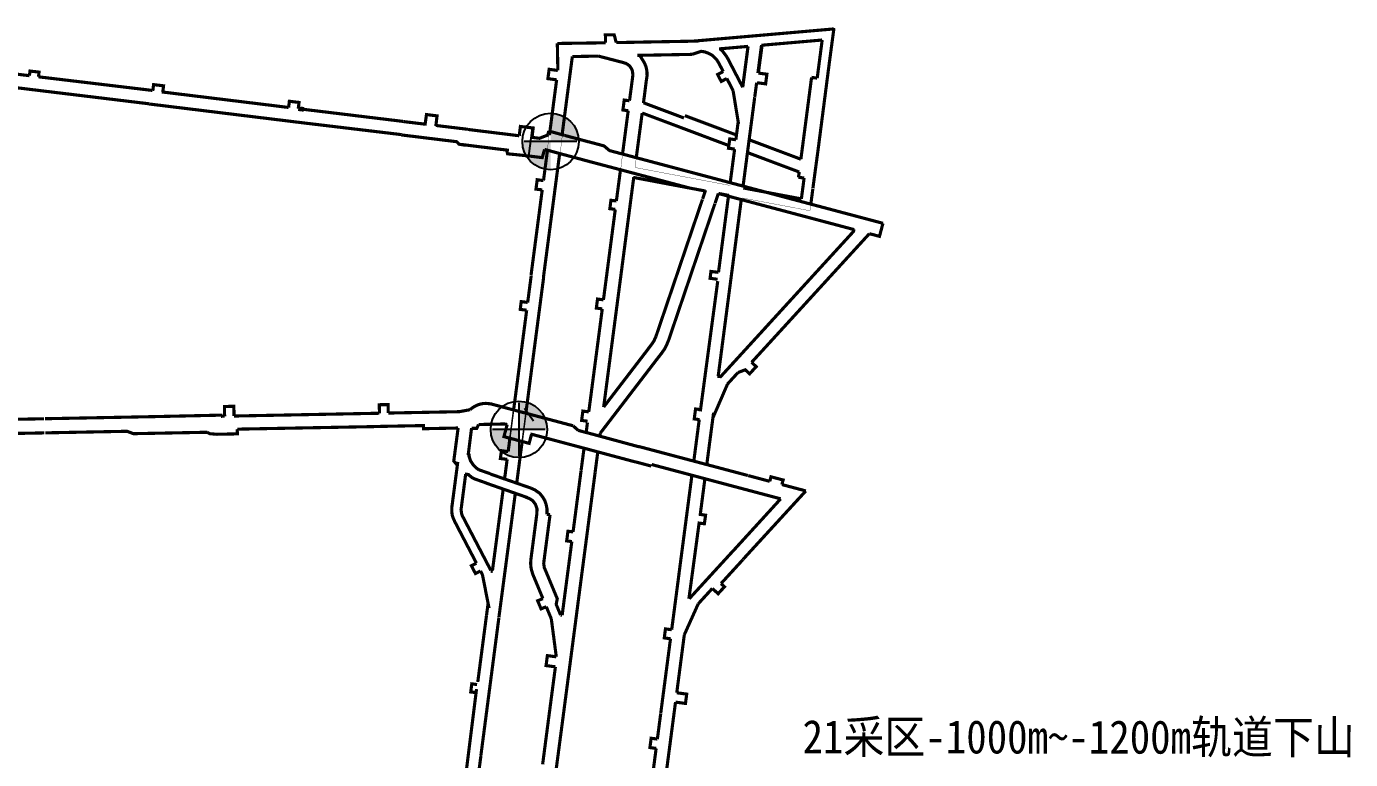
# Model space of a CAD drawing. Extents: x 39491721 to 39501025, y 3850790 to 3853755.
# Drawn here: x 39499094.2 to 39499515.8, y 3853311.4 to 3853544.8 of the extents above; entities that cross this region are included whole.
import ezdxf

# ---------------------------------------------------------------- set-up
doc = ezdxf.new("R2010")
doc.units = 0
doc.header["$MEASUREMENT"] = 0
for name, color, linetype in [('井筒', 7, 'Continuous'), ('岩巷', 7, 'Continuous'), ('岩巷道名', 7, 'Continuous'), ('月末色框', 7, 'Continuous'), ('溜煤眼', 7, 'Continuous'), ('煤巷', 7, 'Continuous')]:
    doc.layers.add(name, color=color, linetype=linetype)
doc.styles.add('HZ', font='', dxfattribs={"width": 0.8})
doc.styles.get('HZ').set_extended_font_data('SimSun')

msp = doc.modelspace()

# ---------------------------------------------------------------- hatches: boundary and pattern name
at = {"layer": '溜煤眼', "lineweight": 40}
h = msp.add_hatch(color=256, dxfattribs=at)
h.paths.add_polyline_path([(39499261.1, 3853517.21), (39499261.1, 3853508.21), (39499270.1, 3853508.21, 0.414214)])
h.paths.add_polyline_path([(39499261.1, 3853499.21), (39499261.1, 3853508.21), (39499252.1, 3853508.21, 0.414214)])
h = msp.add_hatch(color=256, dxfattribs=at)
h.paths.add_polyline_path([(39499261.1, 3853516.61), (39499261.1, 3853508.21), (39499269.5, 3853508.21, 0.414214)])
h.paths.add_polyline_path([(39499261.1, 3853499.81), (39499261.1, 3853508.21), (39499252.7, 3853508.21, 0.414214)])
h = msp.add_hatch(color=256, dxfattribs=at)
h.paths.add_polyline_path([(39499251.02, 3853425.52), (39499251.02, 3853416.52), (39499260.02, 3853416.52, 0.414214)])
h.paths.add_polyline_path([(39499251.02, 3853407.52), (39499251.02, 3853416.52), (39499242.02, 3853416.52, 0.414214)])
h = msp.add_hatch(color=256, dxfattribs=at)
h.paths.add_polyline_path([(39499251.02, 3853424.92), (39499251.02, 3853416.52), (39499259.42, 3853416.52, 0.414214)])
h.paths.add_polyline_path([(39499251.02, 3853408.12), (39499251.02, 3853416.52), (39499242.62, 3853416.52, 0.414214)])

# ---------------------------------------------------------------- linework, layer by layer
at = {"color": 7}
msp.add_lwpolyline([(39499254.19, 3853503.57), (39499255.29, 3853512.51)], dxfattribs=at)
at = {"layer": '井筒', "color": 7}
msp.add_lwpolyline([(39499252.83, 3853423.3), (39499255.61, 3853419.2)], dxfattribs=at)
at = {"layer": '岩巷', "color": 23}
for points, const_width in [([(39499351.32, 3853544.32), (39499349.86, 3853533.41)], 1), ([(39499278.59, 3853539.62), (39499278.54, 3853542.12), (39499281.34, 3853542.17), (39499282, 3853539.69)], 1), ([(39499308.1, 3853540.17), (39499288.76, 3853539.82)], 1), ([(39499351.29, 3853544.04), (39499306.43, 3853540.14)], 1), ([(39499347.57, 3853540.51), (39499328.25, 3853538.84)], 1), ([(39499347.57, 3853540.51), (39499345.98, 3853528.38)], 1), ([(39499278.59, 3853539.62), (39499263.24, 3853539.41)], 1), ([(39499263.41, 3853530.81), (39499263.24, 3853539.41)], 1), ([(39499288.76, 3853539.81), (39499282, 3853539.69)], 1), ([(39499306.19, 3853535.94), (39499288.73, 3853535.62)], 1), ([(39499314.71, 3853533.08), (39499314, 3853534.2), (39499312.69, 3853535.56), (39499311.46, 3853536.24), (39499310.22, 3853536.72), (39499309, 3853536.91), (39499306.19, 3853535.94)], 1), ([(39499323.97, 3853538.48), (39499314.72, 3853537.68)], 1), ([(39499317.6, 3853534.49), (39499316.95, 3853535.5), (39499315.85, 3853536.98), (39499315.02, 3853537.7)], 1), ([(39499322.27, 3853525.45), (39499323.97, 3853538.48)], 1), ([(39499322.3, 3853525.93), (39499323.95, 3853538.47)], 1), ([(39499327.1, 3853529.99), (39499328.25, 3853538.84)], 1), ([(39499327.24, 3853529.98), (39499328.44, 3853538.86)], 1), ([(39499265.77, 3853518.08), (39499268.02, 3853535.24)], 1), ([(39499276.32, 3853535.39), (39499268.02, 3853535.24)], 1), ([(39499284.39, 3853533.29), (39499276.3, 3853535.4)], 1), ([(39499284.31, 3853533.27), (39499285.04, 3853533.09), (39499285.63, 3853532.73), (39499286.22, 3853532.27), (39499286.79, 3853531.5), (39499287.12, 3853530.74), (39499287.26, 3853529.75), (39499287.26, 3853528.92)], 1), ([(39499289.48, 3853535.64), (39499290.42, 3853534.12), (39499291.02, 3853533.12), (39499291.43, 3853532.13), (39499291.75, 3853530.76), (39499291.82, 3853529.22), (39499291.56, 3853527.49), (39499290.66, 3853520.41)], 1), ([(39499316.05, 3853530.47), (39499314.68, 3853533.1)], 1), ([(39499319.92, 3853529.97), (39499317.52, 3853534.58)], 1), ([(39499349.86, 3853533.41), (39499346.25, 3853505.49)], 1), ([(39499095.16, 3853529.15), (39499082.38, 3853530.71)], 1), ([(39499098.04, 3853528.79), (39499098.22, 3853530.28), (39499095.34, 3853530.63), (39499095.16, 3853529.15)], 1), ([(39499134.33, 3853524.45), (39499098.04, 3853528.79)], 1), ([(39499263.41, 3853530.81), (39499260.63, 3853531.18), (39499260.24, 3853528.2), (39499263.02, 3853527.84)], 1), ([(39499261.79, 3853518.46), (39499263.02, 3853527.84)], 1), ([(39499286.22, 3853521.17), (39499287.27, 3853529.14)], 1), ([(39499317.21, 3853528.25), (39499315.43, 3853527.32), (39499314.28, 3853529.54), (39499316.05, 3853530.47)], 1), ([(39499319.19, 3853524.45), (39499317.21, 3853528.25)], 1), ([(39499322.27, 3853525.45), (39499319.92, 3853529.97)], 1), ([(39499327.24, 3853529.98), (39499329.96, 3853529.62), (39499329.56, 3853526.55), (39499326.82, 3853526.9)], 1), ([(39499341.6, 3853508.78), (39499344.19, 3853528.61)], 1), ([(39499345.98, 3853528.38), (39499344.19, 3853528.61)], 1), ([(39499099.79, 3853524.25), (39499081.86, 3853526.44)], 1), ([(39499133.24, 3853520.2), (39499099.79, 3853524.25)], 1), ([(39499134.44, 3853524.33), (39499134.69, 3853526.31), (39499137.86, 3853525.92), (39499137.62, 3853523.94)], 1), ([(39499177.68, 3853519.03), (39499137.3, 3853523.98)], 1), ([(39499320.94, 3853513.76), (39499319.19, 3853524.45)], 1), ([(39499326.1, 3853522.39), (39499326.7, 3853526.92)], 1), ([(39499182.05, 3853514.16), (39499133.27, 3853520.14)], 1), ([(39499180.75, 3853518.65), (39499181, 3853520.63), (39499177.92, 3853521.01), (39499177.68, 3853519.03)], 1), ([(39499182.57, 3853518.42), (39499180.75, 3853518.65)], 1.5), ([(39499286.22, 3853521.17), (39499284.54, 3853521.39), (39499284.12, 3853518.22), (39499285.81, 3853518)], 1), ([(39499299.65, 3853517.15), (39499290.68, 3853520.52)], 1), ([(39499322.38, 3853493.99), (39499326.08, 3853522.29)], 1), ([(39499214.11, 3853514.59), (39499182.57, 3853518.42)], 1), ([(39499224.55, 3853513.1), (39499224.95, 3853516.35), (39499221.58, 3853516.77), (39499221.09, 3853513.31)], 1), ([(39499260.75, 3853510.46), (39499261.82, 3853518.61)], 1), ([(39499264.76, 3853510.35), (39499265.77, 3853518.09)], 1), ([(39499284.02, 3853504.35), (39499285.4, 3853514.92)], 1), ([(39499285.4, 3853514.92), (39499285.81, 3853518)], 1), ([(39499290.25, 3853517.26), (39499289.87, 3853514.34)], 1), ([(39499298.52, 3853514.16), (39499290.25, 3853517.26)], 1), ([(39499303.56, 3853515.68), (39499299.65, 3853517.15)], 1), ([(39499313.03, 3853512.98), (39499303.84, 3853516.43)], 1), ([(39499213.61, 3853510.38), (39499182.05, 3853514.16)], 1), ([(39499221.14, 3853513.71), (39499214.16, 3853514.55)], 1), ([(39499234.78, 3853512.07), (39499224.57, 3853513.3)], 1), ([(39499251.12, 3853510.02), (39499234.8, 3853512.02)], 1), ([(39499251.12, 3853510.02), (39499251.48, 3853512.98), (39499255.55, 3853512.49), (39499255.17, 3853509.41)], 1), ([(39499260.08, 3853505.66), (39499260.77, 3853511.46)], 0.1), ([(39499289.87, 3853514.34), (39499288.37, 3853503.03)], 1), ([(39499311.63, 3853509.23), (39499298.52, 3853514.16)], 1), ([(39499320.41, 3853510.21), (39499313.03, 3853512.98)], 1), ([(39499320.08, 3853508.76), (39499320.82, 3853514.47)], 1), ([(39499234.08, 3853506.98), (39499231.94, 3853507.33), (39499231.23, 3853508.12), (39499213.63, 3853510.28)], 1), ([(39499247.82, 3853505.38), (39499232.94, 3853507.21)], 1), ([(39499264.16, 3853504.52), (39499264.85, 3853510.33)], 0.1), ([(39499273.39, 3853508.03), (39499265.62, 3853510.12)], 1), ([(39499273.35, 3853508.06), (39499278.08, 3853506.8), (39499279.86, 3853505.3), (39499311.83, 3853496.79)], 1), ([(39499317.99, 3853506.84), (39499311.59, 3853509.24)], 1), ([(39499320.11, 3853508.75), (39499318.13, 3853509.01), (39499317.74, 3853506.04), (39499319.72, 3853505.78)], 1), ([(39499340.78, 3853502.55), (39499324.47, 3853508.68)], 1), ([(39499340.78, 3853502.55), (39499341.6, 3853508.78)], 1), ([(39499258.84, 3853495.79), (39499260.1, 3853505.43)], 1), ([(39499262.72, 3853494.72), (39499263.98, 3853504.36)], 1), ([(39499271.71, 3853502.29), (39499263.95, 3853504.37)], 1), ([(39499271.7, 3853502.28), (39499304.92, 3853493.49), (39499304.91, 3853493.46), (39499310.44, 3853492.41), (39499310.44, 3853492.41)], 1), ([(39499283.33, 3853498.54), (39499284.02, 3853504.35)], 0.1), ([(39499284, 3853504.2), (39499284.02, 3853504.35)], 1), ([(39499288.48, 3853503.71), (39499287.98, 3853499.91)], 0.1), ([(39499318.28, 3853495.08), (39499319.69, 3853505.78)], 1), ([(39499340.25, 3853498.48), (39499323.95, 3853504.6)], 1), ([(39499346.25, 3853505.49), (39499345, 3853496.23)], 1), ([(39499282.04, 3853489.25), (39499283.35, 3853499.2)], 1), ([(39499293.53, 3853498.86), (39499287.96, 3853499.91)], 0.1), ([(39499318.33, 3853494.18), (39499293.53, 3853498.86)], 0.1), ([(39499340.03, 3853496.79), (39499340.25, 3853498.48)], 1), ([(39499258.82, 3853495.75), (39499256.83, 3853496.01), (39499256.44, 3853493.03), (39499258.43, 3853492.77)], 1), ([(39499258.82, 3853464.97), (39499262.72, 3853494.72)], 1), ([(39499287.58, 3853496.84), (39499285.17, 3853478.47)], 1), ([(39499292.93, 3853495.72), (39499287.36, 3853496.77)], 1), ([(39499310.35, 3853492.43), (39499292.93, 3853495.72)], 1), ([(39499311.83, 3853496.79), (39499366.92, 3853482.14)], 1), ([(39499340.03, 3853496.79), (39499341.81, 3853496.56)], 1), ([(39499341.44, 3853493.69), (39499340.94, 3853489.92)], 1), ([(39499341.81, 3853496.56), (39499341.44, 3853493.68)], 1), ([(39499345, 3853496.23), (39499344.61, 3853493.27)], 1), ([(39499254.87, 3853465.63), (39499258.43, 3853492.77)], 1), ([(39499282.04, 3853489.25), (39499280.31, 3853489.47), (39499279.96, 3853486.8), (39499281.69, 3853486.57)], 1), ([(39499309.44, 3853489.75), (39499294.63, 3853446.09)], 1), ([(39499310.44, 3853492.71), (39499309.49, 3853489.89)], 1), ([(39499314.51, 3853491.63), (39499313.46, 3853488.54)], 1), ([(39499314.45, 3853433.43), (39499321.81, 3853489.69)], 1), ([(39499314.51, 3853491.63), (39499357.76, 3853480.13)], 1), ([(39499317.9, 3853491.01), (39499314.52, 3853491.65)], 1), ([(39499314.55, 3853466.52), (39499317.72, 3853490.78)], 1), ([(39499339.96, 3853490.1), (39499322.46, 3853493.4)], 1), ([(39499339.37, 3853486.96), (39499322.03, 3853490.23)], 0.1), ([(39499340.94, 3853489.92), (39499339.96, 3853490.1)], 1), ([(39499344.59, 3853493.1), (39499343.95, 3853488.25)], 1), ([(39499280.71, 3853479.06), (39499281.69, 3853486.57)], 1), ([(39499313.42, 3853488.42), (39499298.61, 3853444.74)], 1), ([(39499343.68, 3853486.14), (39499339.39, 3853486.95)], 0.1), ([(39499343.95, 3853488.25), (39499343.68, 3853486.14)], 0.1), ([(39499362.59, 3853478.84), (39499365.81, 3853477.99), (39499366.92, 3853482.14)], 1), ([(39499277.92, 3853457.77), (39499280.71, 3853479.06)], 1), ([(39499285.17, 3853478.47), (39499281.16, 3853447.81)], 1), ([(39499329.98, 3853449.43), (39499350.2, 3853471.53), (39499357.56, 3853479.57), (39499357.63, 3853480.23)], 1), ([(39499333.08, 3853446.59), (39499362.59, 3853478.84)], 1), ([(39499253.22, 3853421.66), (39499258.89, 3853465.01)], 1), ([(39499253.8, 3853456.94), (39499254.92, 3853465.48)], 1), ([(39499314.26, 3853464.31), (39499311.88, 3853464.63), (39499312.15, 3853466.81), (39499314.55, 3853466.52)], 1), ([(39499308.76, 3853422.25), (39499314.31, 3853463.72)], 1), ([(39499253.8, 3853456.94), (39499251.75, 3853457.21), (39499251.43, 3853454.73), (39499253.48, 3853454.46)], 1), ([(39499277.55, 3853454.89), (39499275.66, 3853455.14), (39499276.04, 3853458.02), (39499277.92, 3853457.77)], 1), ([(39499249.32, 3853422.7), (39499253.48, 3853454.46)], 1), ([(39499276.7, 3853448.39), (39499277.55, 3853454.89)], 1), ([(39499273.25, 3853422.1), (39499276.7, 3853448.39)], 1), ([(39499281.16, 3853447.81), (39499277.99, 3853423.63)], 1), ([(39499314.17, 3853433.47), (39499315.24, 3853433.31), (39499330.07, 3853449.52)], 1), ([(39499294.63, 3853446.1), (39499293.96, 3853444.61), (39499293.8, 3853444.36), (39499293.02, 3853443.26), (39499292.03, 3853441.99)], 1), ([(39499298.58, 3853444.77), (39499298.15, 3853443.64), (39499297.45, 3853442.24), (39499296.62, 3853441.01), (39499295.39, 3853439.43)], 1), ([(39499325.08, 3853437.85), (39499333.17, 3853446.69)], 1), ([(39499276.9, 3853415.3), (39499295.43, 3853439.49)], 1), ([(39499277.99, 3853423.63), (39499292.1, 3853442.04)], 1), ([(39499317.44, 3853430.98), (39499320.77, 3853434.62)], 1), ([(39499325.08, 3853437.85), (39499326.56, 3853436.5), (39499324.47, 3853434.22), (39499323.07, 3853435.49), (39499320.77, 3853434.62)], 1), ([(39499317.44, 3853430.98), (39499312.77, 3853420.19)], 1), ([(39499160.31, 3853420.77), (39499160.25, 3853423.87), (39499157.25, 3853423.81), (39499157.31, 3853420.71)], 1), ([(39499209.41, 3853421.72), (39499209.36, 3853424.42), (39499206.56, 3853424.36), (39499206.61, 3853421.66)], 1), ([(39499232, 3853422.15), (39499209.41, 3853421.72)], 1), ([(39499235.49, 3853422.79), (39499232, 3853422.15)], 1), ([(39499242.59, 3853424.55), (39499241.58, 3853424.69), (39499240.48, 3853424.8), (39499239.38, 3853424.71), (39499238.27, 3853424.46), (39499237.32, 3853424.06), (39499236.43, 3853423.54), (39499235.71, 3853423.02), (39499235.49, 3853422.79)], 1), ([(39499268.23, 3853417.67), (39499242.49, 3853424.52)], 1), ([(39499248.13, 3853413.68), (39499249.34, 3853422.95)], 0.5), ([(39499273.25, 3853422.1), (39499271.37, 3853422.34), (39499270.98, 3853419.37), (39499272.86, 3853419.12)], 1), ([(39499308.92, 3853422.8), (39499307.25, 3853423.02), (39499306.83, 3853419.85), (39499308.51, 3853419.63)], 1), ([(39499156.16, 3853420.69), (39499157.31, 3853420.71)], 1), ([(39499160.31, 3853420.77), (39499206.61, 3853421.66)], 1), ([(39499206.61, 3853421.66), (39499205.51, 3853421.64)], 1), ([(39499205.59, 3853417.44), (39499220.62, 3853417.73), (39499220.6, 3853416.19)], 1), ([(39499235.97, 3853416.83), (39499237.6, 3853416.86), (39499238.15, 3853418.07)], 1), ([(39499238.15, 3853418.07), (39499246.66, 3853418.24)], 1), ([(39499247.27, 3853418.07), (39499246.24, 3853414.21), (39499254.26, 3853412.07), (39499255.03, 3853414.97)], 1), ([(39499247.27, 3853418.07), (39499246.66, 3853418.24)], 1), ([(39499252.02, 3853412.39), (39499253.21, 3853421.49)], 0.5), ([(39499268.23, 3853417.67), (39499257.6, 3853420.5)], 1), ([(39499268.23, 3853417.67), (39499269.91, 3853416.19)], 1), ([(39499272.42, 3853415.52), (39499272.83, 3853418.71)], 1), ([(39499306.69, 3853406.41), (39499308.42, 3853419.64)], 1), ([(39499310.82, 3853405.31), (39499312.99, 3853421.83)], 1), ([(39499161.32, 3853416.59), (39499161.35, 3853415.09), (39499154.85, 3853414.96), (39499152.65, 3853415.14), (39499151.76, 3853415.6)], 1), ([(39499161.32, 3853416.59), (39499205.73, 3853417.42)], 1), ([(39499220.58, 3853416.73), (39499231.67, 3853416.95)], 1), ([(39499231.65, 3853416.95), (39499230.27, 3853406.44), (39499231.41, 3853405.08)], 1), ([(39499235.94, 3853416.91), (39499234.85, 3853408.31)], 1), ([(39499247.59, 3853409.45), (39499248.14, 3853413.7)], 1), ([(39499273.45, 3853410.07), (39499254.67, 3853415.07)], 1), ([(39499274.74, 3853414.91), (39499269.91, 3853416.19)], 1), ([(39499289.21, 3853410.98), (39499274.74, 3853414.91)], 1), ([(39499276.9, 3853415.3), (39499276.78, 3853414.35)], 1), ([(39499247.59, 3853409.45), (39499245.44, 3853409.73), (39499245.11, 3853407.25), (39499247.26, 3853406.97)], 1), ([(39499250.37, 3853399.88), (39499252.04, 3853412.67)], 1), ([(39499270.82, 3853403.52), (39499271.74, 3853410.53)], 1), ([(39499287.97, 3853406.18), (39499273.45, 3853410.07)], 1), ([(39499276.12, 3853409.36), (39499275.28, 3853402.91)], 1), ([(39499323.91, 3853401.83), (39499289.23, 3853411.05)], 1), ([(39499231.55, 3853406.18), (39499229.67, 3853391.83)], 1), ([(39499238.26, 3853403.65), (39499237.36, 3853404.28), (39499236.45, 3853405.23), (39499235.64, 3853406.45), (39499235.23, 3853407.62), (39499235.16, 3853408.28), (39499234.61, 3853408.34)], 1), ([(39499246.39, 3853400.29), (39499247.26, 3853406.97)], 1), ([(39499293.14, 3853404.84), (39499287.95, 3853406.22)], 1), ([(39499293.27, 3853405.32), (39499293.14, 3853404.84)], 1.5), ([(39499295.81, 3853404.65), (39499293.27, 3853405.32)], 1), ([(39499234.06, 3853402.28), (39499232.65, 3853391.44)], 1), ([(39499237.28, 3853400.54), (39499236.24, 3853401.06), (39499235.2, 3853401.87), (39499234.91, 3853402.14), (39499233.83, 3853402.32)], 1), ([(39499241.84, 3853402.4), (39499238.21, 3853403.68)], 1), ([(39499254.79, 3853397.83), (39499241.8, 3853402.35)], 1), ([(39499268.25, 3853383.87), (39499270.81, 3853403.46)], 1), ([(39499275.28, 3853402.88), (39499269.93, 3853362.05)], 1), ([(39499322.92, 3853397.43), (39499295.81, 3853404.65)], 1), ([(39499301.97, 3853370.5), (39499306.09, 3853401.91)], 1), ([(39499305.13, 3853362.56), (39499308.38, 3853386.67), (39499310.06, 3853386.47), (39499310.44, 3853389.19), (39499308.75, 3853389.44), (39499310.23, 3853400.81)], 1), ([(39499324.02, 3853401.8), (39499330.88, 3853399.97)], 1), ([(39499330.88, 3853399.97), (39499331.26, 3853401.42), (39499335.13, 3853400.4), (39499334.74, 3853398.95)], 1), ([(39499240.77, 3853399.38), (39499237.06, 3853400.69)], 1), ([(39499253.72, 3853394.81), (39499240.63, 3853399.39)], 1), ([(39499242.58, 3853371.55), (39499246.01, 3853397.51)], 1), ([(39499250.29, 3853399.4), (39499250.35, 3853399.89)], 1), ([(39499259.95, 3853389.47), (39499259.97, 3853391.16), (39499259.65, 3853392.7), (39499259.26, 3853393.82), (39499258.65, 3853394.88), (39499257.62, 3853396.18), (39499256.05, 3853397.26), (39499254.8, 3853397.83)], 1), ([(39499322.37, 3853375.13), (39499342.36, 3853396.92)], 1), ([(39499322.86, 3853397.45), (39499334.35, 3853394.4)], 1), ([(39499334.74, 3853398.95), (39499342.36, 3853396.92)], 1), ([(39499244.65, 3853356.76), (39499249.86, 3853396.16)], 1), ([(39499256.74, 3853389.64), (39499256.75, 3853391.31), (39499256.24, 3853392.72), (39499255.38, 3853393.84), (39499254.53, 3853394.4), (39499252.74, 3853395.13)], 1), ([(39499319.05, 3853377.64), (39499334.35, 3853394.4)], 1), ([(39499230.53, 3853387.35), (39499230.11, 3853388.13), (39499229.81, 3853389.11), (39499229.64, 3853390.2), (39499229.63, 3853391.06), (39499229.68, 3853391.9)], 1), ([(39499233.11, 3853388.7), (39499232.8, 3853389.53), (39499232.65, 3853390.5), (39499232.58, 3853391.04), (39499232.67, 3853391.6)], 1), ([(39499233.12, 3853388.77), (39499234.45, 3853386.22)], 1), ([(39499254.81, 3853375.02), (39499256.75, 3853389.88)], 1), ([(39499258.97, 3853374.48), (39499260.92, 3853389.33)], 1), ([(39499260.92, 3853389.33), (39499259.93, 3853389.46)], 1), ([(39499230.46, 3853387.39), (39499231.79, 3853384.83)], 1), ([(39499231.79, 3853384.83), (39499237.48, 3853373.92)], 1), ([(39499234.45, 3853386.22), (39499242.06, 3853371.62)], 1), ([(39499268.3, 3853383.86), (39499266.62, 3853384.08), (39499266.22, 3853381.01), (39499267.9, 3853380.79)], 1), ([(39499265.48, 3853362.74), (39499267.85, 3853380.8)], 1), ([(39499305.23, 3853362.57), (39499319.2, 3853377.83)], 1), ([(39499237.48, 3853373.92), (39499235.88, 3853373.09), (39499237.18, 3853370.61), (39499238.77, 3853371.44)], 1), ([(39499238.77, 3853371.44), (39499239.4, 3853370.23)], 1), ([(39499242.06, 3853371.62), (39499242.74, 3853371.52)], 1.5), ([(39499255.47, 3853370.25), (39499255.28, 3853370.84), (39499254.92, 3853372.15), (39499254.78, 3853373.11), (39499254.76, 3853374.03), (39499254.8, 3853375.02)], 1), ([(39499259.36, 3853371.88), (39499259.09, 3853372.46), (39499259, 3853373.14), (39499258.9, 3853373.71), (39499259.01, 3853374.79)], 1), ([(39499262.87, 3853360.81), (39499263.22, 3853362.58), (39499259.3, 3853372.02)], 1), ([(39499315.35, 3853367.41), (39499322.38, 3853375.09)], 1), ([(39499241.5, 3853359.59), (39499239.4, 3853370.23)], 1), ([(39499258.65, 3853362.63), (39499255.42, 3853370.4)], 1), ([(39499299.65, 3853352.72), (39499302.04, 3853370.96)], 1), ([(39499315.35, 3853367.41), (39499316.46, 3853366.4), (39499314.43, 3853364.18), (39499312.59, 3853365.87)], 1), ([(39499308.11, 3853360.98), (39499312.59, 3853365.87)], 1), ([(39499240.68, 3853357.2), (39499241.2, 3853361.11)], 1), ([(39499258.65, 3853362.63), (39499256.98, 3853361.94), (39499258.06, 3853359.36), (39499259.72, 3853360.05)], 1), ([(39499261.32, 3853356.2), (39499259.72, 3853360.05)], 1), ([(39499264.27, 3853357.42), (39499262.8, 3853360.98)], 1), ([(39499264.78, 3853357.36), (39499265.48, 3853362.74)], 1), ([(39499269.93, 3853362.05), (39499269.33, 3853357.43)], 1), ([(39499308.11, 3853360.98), (39499303.67, 3853351.11)], 1), ([(39499237.91, 3853336.08), (39499240.67, 3853357.15)], 1), ([(39499238.91, 3853312.74), (39499244.64, 3853356.63)], 1), ([(39499261.32, 3853356.2), (39499262.91, 3853344.1)], 1), ([(39499264.27, 3853357.42), (39499264.78, 3853357.36)], 1), ([(39499264.78, 3853357.36), (39499264.87, 3853358.07)], 1), ([(39499269.34, 3853357.5), (39499267.13, 3853340.64)], 1), ([(39499299.65, 3853352.72), (39499297.67, 3853352.98), (39499297.29, 3853350.11), (39499299.27, 3853349.85)], 1), ([(39499301.26, 3853332.64), (39499303.67, 3853351.11)], 1), ([(39499299.27, 3853349.85), (39499296.17, 3853326.17)], 1), ([(39499262.63, 3853340.91), (39499259.65, 3853341.3), (39499260.07, 3853344.47), (39499262.91, 3853344.1)], 1), ([(39499260.43, 3853324.17), (39499262.63, 3853340.91)], 1), ([(39499267.13, 3853340.64), (39499264.89, 3853323.57)], 1), ([(39499233.35, 3853300.57), (39499237.52, 3853333.82)], 1), ([(39499237.36, 3853332.68), (39499235.67, 3853332.9), (39499236.01, 3853335.48), (39499237.7, 3853335.26)], 1), ([(39499300.87, 3853329.66), (39499300.33, 3853325.56)], 1), ([(39499301.26, 3853332.64), (39499304.43, 3853332.22), (39499304.04, 3853329.25), (39499300.87, 3853329.66)], 1), ([(39499296.16, 3853326.06), (39499295.09, 3853317.9)], 1), ([(39499300.33, 3853325.56), (39499295.98, 3853292.35)], 1), ([(39499258.56, 3853309.86), (39499260.43, 3853324.15)], 1), ([(39499264.89, 3853323.57), (39499262.86, 3853308.18)], 1), ([(39499294.7, 3853314.93), (39499292.72, 3853315.19), (39499293.11, 3853318.16), (39499295.09, 3853317.9)], 1), ([(39499235.84, 3853289.13), (39499238.92, 3853312.7)], 1), ([(39499294.7, 3853314.93), (39499291.78, 3853292.57)], 1)]:
    msp.add_lwpolyline(points, dxfattribs=dict(at, const_width=const_width))
at = {"layer": '岩巷', "color": 12}
for points, const_width in [([(39499260.77, 3853511.46), (39499260.46, 3853510.35)], 1.5), ([(39499260.77, 3853511.46), (39499265.56, 3853510.13), (39499264.85, 3853510.33)], 1), ([(39499260.46, 3853510.35), (39499257.55, 3853509.21), (39499254.92, 3853509.53)], 1), ([(39499254.19, 3853503.57), (39499254.19, 3853503.57), (39499254.19, 3853503.57), (39499254.19, 3853503.57), (39499254.19, 3853503.57), (39499250.59, 3853503.96), (39499247.39, 3853504.27), (39499247.08, 3853505.48)], 1), ([(39499258.44, 3853503.05), (39499254.19, 3853503.57)], 1), ([(39499259.17, 3853505.68), (39499258.31, 3853502.6)], 1), ([(39499263.98, 3853504.36), (39499259.17, 3853505.68), (39499260.03, 3853505.45)], 1)]:
    msp.add_lwpolyline(points, dxfattribs=dict(at, const_width=const_width))
at = {"layer": '月末色框'}
msp.add_lwpolyline([(39499238.77, 3853371.44), (39499239.4, 3853370.23)], dxfattribs=at)
at = {"layer": '溜煤眼', "lineweight": -3}
for p, q in [((39499269.5, 3853508.21), (39499252.7, 3853508.21)), ((39499251.02, 3853424.92), (39499251.02, 3853408.12)), ((39499259.42, 3853416.52), (39499242.62, 3853416.52))]:
    msp.add_line(p, q, dxfattribs=at)
at = {"layer": '溜煤眼', "color": 7}
for centre in [(39499261.1, 3853508.21), (39499251.02, 3853416.52)]:
    msp.add_circle(centre, 9, dxfattribs=at)
at = {"layer": '煤巷', "color": 7, "const_width": 1}
for points in [[(39499066.3, 3853419.26), (39499099.83, 3853419.9)], [(39499100.13, 3853419.91), (39499134.42, 3853420.57)], [(39499134.42, 3853420.57), (39499156.12, 3853421.05), (39499156.14, 3853420.58)], [(39498957.26, 3853412.65), (39499099.92, 3853415.4)], [(39499100.22, 3853415.41), (39499126.25, 3853415.91), (39499128.26, 3853415.15), (39499151.76, 3853415.6)]]:
    msp.add_lwpolyline(points, dxfattribs=at)

# ---------------------------------------------------------------- texts
at = {"layer": '岩巷道名', "color": 7, "style": 'HZ', "width": 0.9}
msp.add_text('21采区-1000m~-1200m轨道下山', height=10.625, rotation=359.9416, dxfattribs=at).set_placement((39499341.33, 3853313.37))

doc.saveas('drawing.dxf')
